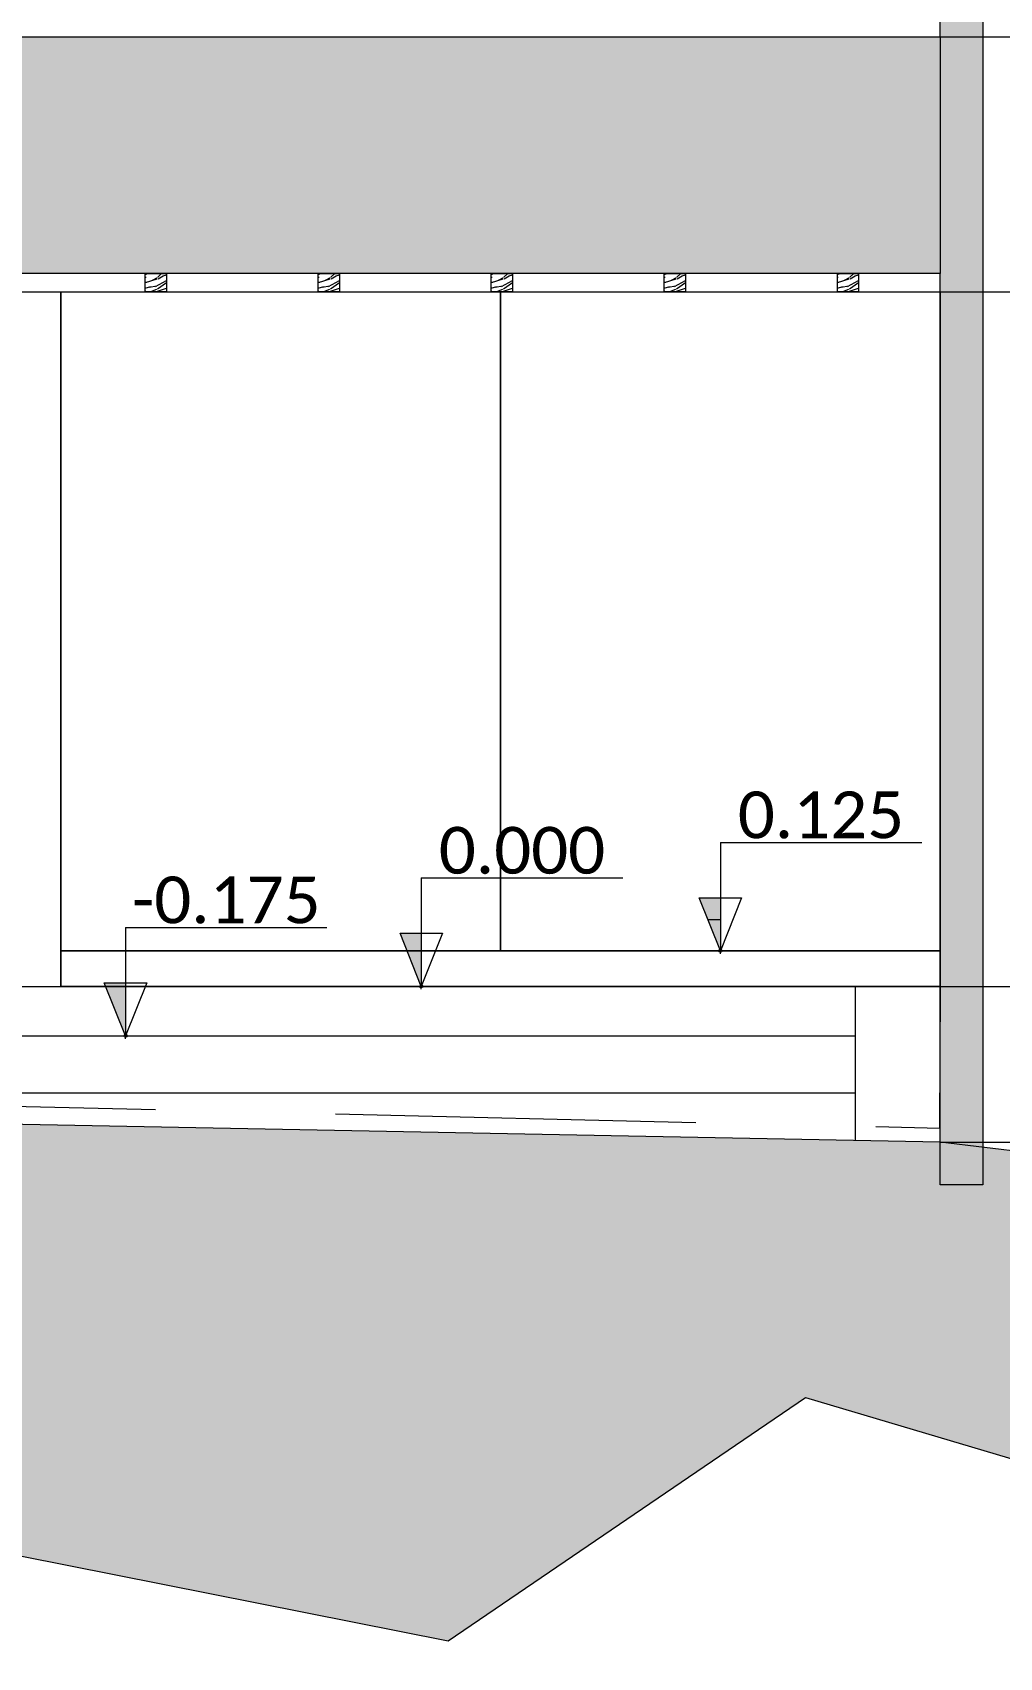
# Model space of a CAD drawing. Header units: metres. Extents: x -197 to 1099, y -24 to 14.
# Drawn here: x 751.15 to 754.56, y -2.37 to 3.37 of the extents above; entities that cross this region are included whole.
import ezdxf
from ezdxf.enums import TextEntityAlignment as Align

# ---------------------------------------------------------------- set-up
doc = ezdxf.new("R2010")
doc.units = ezdxf.units.M
doc.header["$LTSCALE"] = 0.001
doc.header["$PDMODE"] = 34
doc.header["$PDSIZE"] = 0.01
doc.linetypes.add('HIDDENX2', pattern=[19.05, 12.7, -6.35])
doc.layers.get('0').update_dxf_attribs({"lineweight": 13, "true_color": 0x000000})
for name, color, linetype, lineweight, true_color in [('Jach-Anotaciones-CalidaddeLínea  0.13', 7, 'Continuous', 13, 0x000000), ('Jach-Anotaciones-CalidaddeLínea 0.18', 7, 'Continuous', 18, 0x000000), ('Jach-Anotaciones-Hatch-Lum100%', 7, 'Continuous', 13, 0x000000), ('Jach-Anotaciones-Hatch-Lum50%', 9, 'Continuous', 13, 0x808080), ('Jach-Anotaciones-Hatch-Lum80%', 250, 'Continuous', 13, 0x333333), ('JACH-Anotaciones-Textos-Lum75% @ 0.075', 7, 'Continuous', 13, 0x404040), ('JACH-Arq-Lineas-Proyeccion', 250, 'HIDDENX2', 13, 0x333333), ('JACH-Arq-Lineas-Proyeccion Niveles cortes', 9, 'HIDDENX2', 13, 0x808080)]:
    doc.layers.add(name, color=color, linetype=linetype, lineweight=lineweight, true_color=true_color)
doc.styles.add('02a-Calibri-JACH(1.8mm)', font='calibri.ttf', dxfattribs={"height": 2.2})
pattern_1 = [(0, (169.421, 45.032), (0, 6.985), [5.08, -1.905]), (90, (169.421, 45.032), (-6.985, 4e-16), [5.08, -1.905])]

# ---------------------------------------------------------------- blocks, each defined once
blk = doc.blocks.new('*U487')
at = {"lineweight": 0, "ltscale": 100}
h = blk.add_hatch(dxfattribs=at)
h.set_pattern_fill('ANGLE', color=256)
h.set_pattern_definition(pattern_1)
h.paths.add_polyline_path([(0, 2.5), (0, 0), (1, 2.5)])
h = blk.add_hatch(color=256, dxfattribs=at)
h.dxf.hatch_style = 1
h.paths.add_polyline_path([(0, 2.5), (0, 0), (1, 2.5)])
for points in [[(0, 5.099), (-9.466, 5.099)], [(0, 5.099), (0, 1.25)]]:
    blk.add_lwpolyline(points, dxfattribs=at)
for points in [[(0, 0), (1, 2.5), (-1, 2.5)], [(0, 2.5), (0, 0), (1, 2.5)]]:
    blk.add_lwpolyline(points, close=True, dxfattribs=at)
blk.add_point((0, 0), dxfattribs=at)
at = {"lineweight": 0, "ltscale": 100, "style": '02a-Calibri-JACH(1.8mm)'}
blk.add_attdef('ALT', text='', height=2.2, dxfattribs=at).set_placement((-4.733, 6.401), align=Align.MIDDLE_CENTER)
blk = doc.blocks.new('*U488')
at = {"lineweight": 0, "ltscale": 100}
h = blk.add_hatch(dxfattribs=at)
h.set_pattern_fill('ANGLE', color=256)
h.set_pattern_definition(pattern_1)
h.paths.add_polyline_path([(0, 2.5), (0, 0), (1, 2.5)])
h = blk.add_hatch(color=256, dxfattribs=at)
h.dxf.hatch_style = 1
h.paths.add_polyline_path([(0, 2.5), (0, 0), (1, 2.5)])
for points in [[(0, 5.099), (-9.466, 5.099)], [(0, 5.099), (0, 1.25)]]:
    blk.add_lwpolyline(points, dxfattribs=at)
for points in [[(0, 0), (1, 2.5), (-1, 2.5)], [(0, 2.5), (0, 0), (1, 2.5)]]:
    blk.add_lwpolyline(points, close=True, dxfattribs=at)
blk.add_point((0, 0), dxfattribs=at)
at = {"lineweight": 0, "ltscale": 100, "style": '02a-Calibri-JACH(1.8mm)'}
blk.add_attdef('ALT', text='', height=2.2, dxfattribs=at).set_placement((-4.733, 6.401), align=Align.MIDDLE_CENTER)
blk = doc.blocks.new('*U489')
at = {"lineweight": 0, "ltscale": 100}
h = blk.add_hatch(dxfattribs=at)
h.set_pattern_fill('ANGLE', color=256)
h.set_pattern_definition(pattern_1)
h.paths.add_polyline_path([(0, 2.5), (0, 0), (1, 2.5)])
h = blk.add_hatch(color=256, dxfattribs=at)
h.dxf.hatch_style = 1
h.paths.add_polyline_path([(0, 2.5), (0, 0), (1, 2.5)])
for points in [[(0, 5.099), (-9.466, 5.099)], [(0, 5.099), (0, 1.25)]]:
    blk.add_lwpolyline(points, dxfattribs=at)
for points in [[(0, 0), (1, 2.5), (-1, 2.5)], [(0, 2.5), (0, 0), (1, 2.5)]]:
    blk.add_lwpolyline(points, close=True, dxfattribs=at)
blk.add_point((0, 0), dxfattribs=at)
at = {"lineweight": 0, "ltscale": 100, "style": '02a-Calibri-JACH(1.8mm)'}
blk.add_attdef('ALT', text='', height=2.2, dxfattribs=at).set_placement((-4.733, 6.401), align=Align.MIDDLE_CENTER)

msp = doc.modelspace()

# ---------------------------------------------------------------- hatches: boundary and pattern name
at = {"layer": 'Jach-Anotaciones-Hatch-Lum100%', "ltscale": 100}
h = msp.add_hatch(color=256, dxfattribs=at)
h.dxf.hatch_style = 1
h.paths.add_polyline_path([(754.34687, 3.5), (754.49687, 3.5), (754.49687, -0.7), (754.34687, -0.7)])
at = {"layer": 'Jach-Anotaciones-Hatch-Lum80%', "ltscale": 100}
h = msp.add_hatch(dxfattribs=at)
h.set_pattern_fill('EARTH', color=256, scale=0.03, angle=45, double=1)
h.set_pattern_definition([(45, (622.2185, 0), (0, 0.26940768), [0.1905, -0.1905]), (45, (622.16798, 0.05051), (0, 0.26940768), [0.1905, -0.1905]), (45, (622.11747, 0.10103), (0, 0.26940768), [0.1905, -0.1905]), (135, (622.11747, 0.1347), (-0.26940768, 0), [0.1905, -0.1905]), (135, (622.16798, 0.18522), (-0.26940768, 0), [0.1905, -0.1905]), (135, (622.2185, 0.23573), (-0.26940768, 0), [0.1905, -0.1905])])
h.paths.add_polyline_path([(756.22303, -0.77512), (754.34687, -0.55), (736.40687, -0.20348), (736.40687, -0.025), (733.17077, -0.025), (733.17077, -0.3), (733.02077, -0.3), (732.77697, -0.25507), (732.76613, -0.47192), (732.93248, -0.72492), (733.30497, -0.96346), (733.55812, -1.14778), (733.82574, -1.19116), (733.96317, -1.10441), (734.53095, -0.89479), (734.93237, -1.06827), (735.42782, -1.29235), (736.02681, -1.41897), (736.33874, -1.23887), (736.54757, -1.00694), (737.10089, -1.1732), (737.63612, -1.4009), (738.1822, -1.40812), (738.71382, -1.06116), (739.2165, -1.01417), (739.38286, -1.42981), (740.36185, -1.42984), (741.07067, -1.17684), (741.96451, -1.6929), (742.76678, -1.64308), (743.20075, -1.24912), (744.85253, -1.47951), (746.43715, -2.36754), (748.24392, -1.90873), (749.81373, -1.68672), (750.59864, -1.90873), (752.61273, -2.30834), (753.87154, -1.44991), (754.96745, -1.77552)])

# ---------------------------------------------------------------- linework, layer by layer
at = {"layer": 'Jach-Anotaciones-CalidaddeLínea  0.13', "ltscale": 100}
for points in [[(754.34687, 3.35), (754.34687, 3.5), (754.49687, 3.5), (754.49687, 6.15), (738.84687, 6.15), (738.84687, 7.55), (733.02077, 7.55), (733.02077, 3.5), (733.17077, 3.5), (733.17077, 3.35)], [(754.34687, 3.5), (754.49687, 3.5), (754.49687, -0.7), (754.34687, -0.7)], [(751.24687, 2.45), (752.79687, 2.45), (752.79687, 0.125), (751.24687, 0.125)], [(752.79687, 2.45), (754.34687, 2.45), (754.34687, 0.125), (752.79687, 0.125)], [(751.24687, 0.125), (754.34687, 0.125), (754.34687, 0), (751.24687, 0)]]:
    msp.add_lwpolyline(points, close=True, dxfattribs=at)
for points in [[(751.24687, 2.45), (751.24687, 0)], [(733.02077, -0.025), (736.40687, -0.025), (736.40687, 0.175), (738.69687, 0.175), (739.49687, 0.175), (739.49687, 0), (754.34687, 0), (754.34451, -0.49994)], [(754.04687, 0), (754.04687, -0.54366)], [(747.77187, -0.175), (754.04687, -0.175)], [(747.77187, -0.375), (754.04687, -0.375)]]:
    msp.add_lwpolyline(points, dxfattribs=at)
at = {"layer": 'Jach-Anotaciones-CalidaddeLínea  0.13'}
msp.add_lwpolyline([(741.96451, -1.6929), (742.76678, -1.64308), (743.20075, -1.24912), (744.85253, -1.47951), (746.43715, -2.36754), (748.24392, -1.90873), (749.81373, -1.68672), (750.59864, -1.90873), (752.61273, -2.30834), (753.87154, -1.44991), (754.96745, -1.77552), (756.22303, -0.77512), (756.22303, -0.77512), (754.34687, -0.55), (736.40687, -0.20348)], dxfattribs=at)
at = {"layer": 'JACH-Arq-Lineas-Proyeccion', "ltscale": 100}
msp.add_lwpolyline([(733.17077, 0), (754.34687, -0.5)], dxfattribs=at)
at = {"layer": 'JACH-Arq-Lineas-Proyeccion Niveles cortes', "ltscale": 100}
for points in [[(754.34687, 0), (756.34687, 0)], [(754.34687, -0.55), (756.34687, -0.55)]]:
    msp.add_lwpolyline(points, dxfattribs=at)

# ---------------------------------------------------------------- block references
at = {"layer": 'JACH-Anotaciones-Textos-Lum75% @ 0.075', "ltscale": 100}
ref = msp.add_blockref('*U489', (753.57187, 0.125), dxfattribs=dict(at, xscale=-0.075, yscale=0.075, zscale=0.075))
ref.add_attrib('ALT', '0.125', dxfattribs={"layer": '0', "lineweight": 0, "ltscale": 100, "height": 0.165, "style": '02a-Calibri-JACH(1.8mm)'}).set_placement((753.92683, 0.60506), align=Align.MIDDLE_CENTER)
ref = msp.add_blockref('*U488', (752.51766, 0), dxfattribs=dict(at, xscale=-0.075, yscale=0.075, zscale=0.075))
ref.add_attrib('ALT', '0.000', dxfattribs={"layer": '0', "lineweight": 0, "ltscale": 100, "height": 0.165, "style": '02a-Calibri-JACH(1.8mm)'}).set_placement((752.87262, 0.48006), align=Align.MIDDLE_CENTER)
ref = msp.add_blockref('*U487', (751.47502, -0.175), dxfattribs=dict(at, xscale=-0.075, yscale=0.075, zscale=0.075))
ref.add_attrib('ALT', '-0.175', dxfattribs={"layer": '0', "lineweight": 0, "ltscale": 100, "height": 0.165, "style": '02a-Calibri-JACH(1.8mm)'}).set_placement((751.82998, 0.30506), align=Align.MIDDLE_CENTER)

# ---------------------------------------------------------------- next in the draw order: wipeouts: each hides what was drawn before it
at = {"ltscale": 100}
msp.add_wipeout([(733.17077, 3.35), (754.34687, 3.35), (754.34687, 2.51458), (733.17077, 2.51458)], dxfattribs=at).dxf.layer = 'Jach-Anotaciones-CalidaddeLínea 0.18'

# ---------------------------------------------------------------- next in the draw order: hatches: boundary and pattern name
at = {"layer": 'Jach-Anotaciones-Hatch-Lum50%', "ltscale": 100}
h = msp.add_hatch(dxfattribs=at)
h.set_pattern_fill('218', color=256, scale=0.13, pattern_type=2)
h.set_pattern_definition([(0, (540.66904, 0.04875), (0.26, 0.13), [0.0325, -0.2275]), (0, (540.66904, 0.065), (0.26, 0.13), [0.0325, -0.0975]), (0, (540.79904, 0.08125), (0.26, 0.13), [0.0325, -0.2275]), (0, (540.60404, 0), (0.26, 0.13), [0.01625, -0.13, 0.01625, -0.0975]), (45, (540.62029, 0.0325), (0, 0.13), [0.02298097, -0.34471456]), (45, (540.60404, 0.08125), (0, 0.13), [0.016419, -0.35127653]), (45, (540.60404, 0.0975), (0, 0.13), [0.019695, -0.34800053]), (135, (540.76654, 0.0975), (1e-17, 0.13), [0.019695, -0.34800053]), (135, (540.76654, 0.08125), (1e-17, 0.13), [0.016419, -0.35127653]), (135, (540.75029, 0.0325), (1e-17, 0.13), [0.02298097, -0.34471456]), (26.56505, (540.63654, 0.0325), (-7e-12, 0.13), [0.0363361, -0.25435273]), (26.56505, (540.63654, 0.04875), (-7e-12, 0.13), [0.0363361, -0.25435273]), (26.56505, (540.57154, 0.065), (-7e-12, 0.13), [0.0363361, -0.25435273]), (26.56505, (540.57154, 0.08125), (-7e-12, 0.13), [0.0363361, -0.25435273]), (63.43495, (540.604044, 0), (7e-12, 0.13), [0.0363361, -0.54504157]), (63.43495, (540.620294, 0), (7e-12, 0.13), [0.0363361, -0.54504157]), (116.56505, (540.750294, 0), (-7e-12, 0.13), [0.0363361, -0.54504157]), (116.56505, (540.766544, 0), (-7e-12, 0.13), [0.0363361, -0.54504157]), (153.43495, (540.73404, 0.0325), (7e-12, 0.13), [0.0363361, -0.25435273]), (153.43495, (540.73404, 0.04875), (7e-12, 0.13), [0.0363361, -0.25435273]), (153.43495, (540.79904, 0.065), (7e-12, 0.13), [0.0363361, -0.25435273]), (153.43495, (540.79904, 0.08125), (7e-12, 0.13), [0.0363361, -0.25435273]), (82.874984, (540.604044, 0), (6e-14, 0.13), [0.13101166, -1.96517535]), (97.125016, (540.766544, 0), (-6e-14, 0.13), [0.13101166, -1.96517535])])
h.paths.add_polyline_path([(733.17077, 3.35), (754.34687, 3.35), (754.34687, 2.51458), (733.17077, 2.51458)])

# ---------------------------------------------------------------- next in the draw order: linework, layer by layer
at = {"layer": 'Jach-Anotaciones-CalidaddeLínea  0.13', "ltscale": 100}
msp.add_lwpolyline([(733.17077, 3.35), (754.34687, 3.35), (754.34687, 2.51458), (733.17077, 2.51458)], close=True, dxfattribs=at)
at = {"layer": 'JACH-Arq-Lineas-Proyeccion Niveles cortes', "ltscale": 100}
msp.add_lwpolyline([(754.34687, 3.35), (756.34687, 3.35)], dxfattribs=at)

# ---------------------------------------------------------------- next in the draw order: wipeouts: each hides what was drawn before it
at = {"ltscale": 100}
msp.add_wipeout([(754.34687, 2.51458), (736.40687, 2.51458), (736.40687, 2.45), (754.34687, 2.45)], dxfattribs=at).dxf.layer = 'Jach-Anotaciones-CalidaddeLínea 0.18'

# ---------------------------------------------------------------- next in the draw order: hatches: boundary and pattern name
at = {"layer": 'Jach-Anotaciones-Hatch-Lum50%', "ltscale": 100}
h = msp.add_hatch(dxfattribs=at)
h.set_pattern_fill('WOOD_01', color=256, scale=0.2, angle=30, pattern_type=2)
h.set_pattern_definition([(30, (323.94012, 0.2061), (-0.1, 0.17320508), [0.04, -0.16]), (38.9726, (323.995848, 0.113569), (0.93923072707, 0.77320467243), [0.0384708, -3.8086058]), (35.7105, (323.988116, 0.122962), (1.4588472062, 1.0732025879), [0.0401996, -1.9697752]), (14.5779, (323.958116, 0.174923), (2.20525453897, 0.58038690266), [0.0601664, -5.9564754]), (23.6599, (323.92858, 0.23408), (0.1732049312, 0.1000003855), [0.0362216, -1.7748552]), (15.0686, (323.990776, 0.138354), (0.7928201585, 0.22679520083), [0.0310484, -3.0737864]), (18.6901, (323.872155, 0.203813), (0.1732050942, 0.1000000934), [0.0815844, -0.9382194]), (35.7105, (324.004848, 0.09798), (1.4588472062, 1.0732025879), [0.0200998, -1.989875]), (30, (323.96112, 0.16973), (-0.1, 0.17320508), [0.02, -0.18]), (30, (323.91448, 0.17051), (-0.1, 0.17320508), [0.06, -0.14]), (41.3099, (323.934116, 0.216492), (0.59282054, 0.573204614), [0.020396, -0.9994078]), (32.7263, (323.953796, 0.142406), (3.36410206446, 2.1732044205), [0.0420476, -4.1627116]), (22.4054, (323.965456, 0.14221), (1.4856399898, 0.6267959991), [0.0302654, -2.9962834]), (30, (323.9948, 0.0714), (-0.1, 0.17320508), [0.04, -0.16]), (28.8309, (323.982475, 0.052732), (0.173205035693, 0.10000015135), [0.0980204, -9.70402]), (30, (323.90748, 0.18264), (-0.1, 0.17320508), [0.02, -0.18]), (30, (323.9168, 0.2065), (-0.1, 0.17320508), [0.02, -0.18]), (30, (323.82985, 0.17708), (-0.1, 0.17320508), [0.03, -0.17]), (20.5377, (323.87162, 0.21274), (0.1732050554, 0.1000000749), [0.0608276, -1.1557248]), (30, (323.8162, 0.18074), (-0.1, 0.17320508), [0.04, -0.16]), (30, (323.88714, 0.01386), (-0.1, 0.17320508), [0.022, -0.178]), (30, (323.97048, 0.07352), (-0.1, 0.17320508), [0.02, -0.18]), (30, (323.87914, 0.02771), (-0.1, 0.17320508), [0.042, -0.158]), (35.4403, (323.961475, 0.089105), (1.63205127745, 1.17320414736), [0.04219, -4.1768144]), (30, (323.9552, 0.10396), (-0.1, 0.17320508), [0.038, -0.162]), (30, (323.86314, 0.05543), (-0.1, 0.17320508), [0.022, -0.178]), (28.8309, (323.867925, 0.0951384), (0.173205035693, 0.10000015135), [0.0980204, -9.70402]), (30, (323.87451, 0.11973), (-0.1, 0.17320508), [0.02, -0.18]), (30, (323.8542, 0.11492), (-0.1, 0.17320508), [0.02, -0.18]), (30, (323.92348, 0.15492), (-0.1, 0.17320508), [0.04, -0.16]), (30, (323.88683, 0.13839), (-0.1, 0.17320508), [0.02, -0.18]), (30, (323.8402, 0.13917), (-0.1, 0.17320508), [0.04, -0.16]), (49.6538, (323.928958, 0.093426), (1.50525647452, 1.79281940855), [0.0297322, -2.9434812]), (41.3099, (323.871514, 0.124923), (0.59282054, 0.573204614), [0.020396, -0.9994078]), (41.3099, (323.945796, 0.156263), (0.59282054, 0.573204614), [0.020396, -0.9994078]), (35.7105, (323.855834, 0.19208), (1.4588472062, 1.0732025879), [0.0200998, -1.989875]), (19.6952, (323.79514, 0.173205), (1.1392299502, 0.4267958355), [0.0223606, -2.213707]), (18.6901, (323.906193, 0.024856), (0.1732050942, 0.1000000934), [0.020396, -0.9994078]), (120, (323.92551, 0.0314), (-0.17320508, -0.1), [0, -0.2]), (16.6076, (323.83314, 0.107387), (3.34448336513, 1.00718497651), [0.043174, -4.2742308]), (41.3099, (323.924796, 0.192636), (0.59282054, 0.573204614), [0.020396, -0.9994078]), (40.3048, (323.987796, 0.083517), (0.7660257626, 0.6732043744), [0.0223606, -2.213707]), (18.6901, (323.891834, 0.129727), (0.1732050942, 0.1000000934), [0.020396, -0.9994078]), (18.6901, (323.904155, 0.148387), (0.1732050942, 0.1000000934), [0.020396, -0.9994078]), (11.5651, (323.84314, 0.090067), (0.173204928, 0.1000001815), [0.0252982, -0.6071572]), (15.9638, (323.828193, 0.159956), (0.173204888, 0.100000176), [0.0824622, -0.7421588]), (13.3008, (323.855834, 0.19208), (1.4124349312, 0.3535909199), [0.0626418, -2.025419]), (30, (323.85083, 0.20074), (-0.1, 0.17320508), [0.024, -0.176]), (15.9638, (323.915514, 0.048713), (0.173204888, 0.100000176), [0.0824622, -0.7421588]), (15.9638, (323.891193, 0.050837), (0.173204888, 0.100000176), [0.0824622, -0.7421588]), (15.9638, (323.882193, 0.066426), (0.173204888, 0.100000176), [0.0824622, -0.7421588]), (19.6952, (323.81914, 0.131636), (1.1392299502, 0.4267958355), [0.0223606, -2.213707]), (15.9638, (323.874834, 0.15917), (0.173204888, 0.100000176), [0.041231, -0.78339]), (19.6952, (323.85114, 0.07621), (1.1392299502, 0.4267958355), [0.0223606, -2.213707]), (27.6141, (323.948207, 0.116086), (0.17320494875, 0.10000020701), [0.0480416, -4.756123]), (19.6952, (323.911155, 0.136263), (1.1392299502, 0.4267958355), [0.0223606, -2.213707]), (42.5288, (323.932207, 0.143799), (0.5928204755, 0.573205008), [0.018439, -1.8254698]), (19.5626, (323.8561404, 0.06755), (2.10525436768, 0.75359234531), [0.0772788, -7.650591]), (21.8699, (323.928958, 0.093426), (0.1732050116, 0.0999999042), [0.0282842, -1.3859292]), (34.7636, (323.872193, 0.083746), (1.80525673466, 1.27320359476), [0.0481664, -2.3601524]), (30, (323.91176, 0.11121), (-0.1, 0.17320508), [0.062, -0.138]), (14.7449, (323.80614, 0.154153), (0.7928201053, 0.2267951812), [0.0228036, -2.2575472]), (20.5377, (323.925514, 0.031392), (0.1732050554, 0.1000000749), [0.0608276, -1.1557248]), (10.0169, (323.86814, 0.046765), (0.619615154, 0.1267950243), [0.0234094, -2.3175304]), (30, (323.94944, 0.22996), (-0.1, 0.17320508), [0.01, -0.19]), (30, (323.99344, 0.15375), (-0.1, 0.17320508), [0.02, -0.18]), (41.3099, (324.029437, 0.091392), (0.59282054, 0.573204614), [0.020396, -0.9994078]), (30, (324.02117, 0.10971), (-0.1, 0.17320508), [0.036, -0.164]), (13.3008, (323.966437, 0.200512), (1.4124349312, 0.3535909199), [0.0208806, -2.0671802]), (18.0207, (323.9891686, 0.1651384), (3.69100623785, 1.20698950949), [0.0368014, -6.7101288]), (120, (324.02944, 0.0914), (-0.17320508, -0.1), [0, -0.2]), (30, (324.04476, 0.10486), (-0.1, 0.17320508), [0.018, -0.182]), (30, (324.02576, 0.13777), (-0.1, 0.17320508), [0.018, -0.182]), (30, (324.02076, 0.14643), (-0.1, 0.17320508), [0.018, -0.182]), (6.0376, (323.986757, 0.205315), (1.5124342352, 0.1803870725), [0.0196978, -1.9500724]), (18.5163, (323.974757, 0.2261), (0.966040948051, 0.32676798933), [0.0183676, -13.043105]), (11.5651, (324.01076, 0.163746), (0.173204928, 0.1000001815), [0.0189736, -0.6134816]), (17.4712, (323.961757, 0.248617), (0.9660254196, 0.32679502), [0.018439, -1.8254698])])
h.paths.add_polyline_path([(751.54437, 2.51458), (751.61937, 2.51458), (751.61937, 2.45), (751.54437, 2.45)])
h = msp.add_hatch(dxfattribs=at)
h.set_pattern_fill('WOOD_01', color=256, scale=0.2, angle=30, pattern_type=2)
h.set_pattern_definition([(30, (324.55012, 0.2061), (-0.1, 0.17320508), [0.04, -0.16]), (38.9726, (324.605848, 0.113569), (0.93923072707, 0.77320467243), [0.0384708, -3.8086058]), (35.7105, (324.598116, 0.122962), (1.4588472062, 1.0732025879), [0.0401996, -1.9697752]), (14.5779, (324.568116, 0.174923), (2.20525453897, 0.58038690266), [0.0601664, -5.9564754]), (23.6599, (324.53858, 0.23408), (0.1732049312, 0.1000003855), [0.0362216, -1.7748552]), (15.0686, (324.600776, 0.138354), (0.7928201585, 0.22679520083), [0.0310484, -3.0737864]), (18.6901, (324.482155, 0.203813), (0.1732050942, 0.1000000934), [0.0815844, -0.9382194]), (35.7105, (324.614848, 0.09798), (1.4588472062, 1.0732025879), [0.0200998, -1.989875]), (30, (324.57112, 0.16973), (-0.1, 0.17320508), [0.02, -0.18]), (30, (324.52448, 0.17051), (-0.1, 0.17320508), [0.06, -0.14]), (41.3099, (324.544116, 0.216492), (0.59282054, 0.573204614), [0.020396, -0.9994078]), (32.7263, (324.563796, 0.142406), (3.36410206446, 2.1732044205), [0.0420476, -4.1627116]), (22.4054, (324.575456, 0.14221), (1.4856399898, 0.6267959991), [0.0302654, -2.9962834]), (30, (324.6048, 0.0714), (-0.1, 0.17320508), [0.04, -0.16]), (28.8309, (324.592475, 0.052732), (0.173205035693, 0.10000015135), [0.0980204, -9.70402]), (30, (324.51748, 0.18264), (-0.1, 0.17320508), [0.02, -0.18]), (30, (324.5268, 0.2065), (-0.1, 0.17320508), [0.02, -0.18]), (30, (324.43985, 0.17708), (-0.1, 0.17320508), [0.03, -0.17]), (20.5377, (324.48162, 0.21274), (0.1732050554, 0.1000000749), [0.0608276, -1.1557248]), (30, (324.4262, 0.18074), (-0.1, 0.17320508), [0.04, -0.16]), (30, (324.49714, 0.01386), (-0.1, 0.17320508), [0.022, -0.178]), (30, (324.58048, 0.07352), (-0.1, 0.17320508), [0.02, -0.18]), (30, (324.48914, 0.02771), (-0.1, 0.17320508), [0.042, -0.158]), (35.4403, (324.571475, 0.089105), (1.63205127745, 1.17320414736), [0.04219, -4.1768144]), (30, (324.5652, 0.10396), (-0.1, 0.17320508), [0.038, -0.162]), (30, (324.47314, 0.05543), (-0.1, 0.17320508), [0.022, -0.178]), (28.8309, (324.477925, 0.0951384), (0.173205035693, 0.10000015135), [0.0980204, -9.70402]), (30, (324.48451, 0.11973), (-0.1, 0.17320508), [0.02, -0.18]), (30, (324.4642, 0.11492), (-0.1, 0.17320508), [0.02, -0.18]), (30, (324.53348, 0.15492), (-0.1, 0.17320508), [0.04, -0.16]), (30, (324.49683, 0.13839), (-0.1, 0.17320508), [0.02, -0.18]), (30, (324.4502, 0.13917), (-0.1, 0.17320508), [0.04, -0.16]), (49.6538, (324.538958, 0.093426), (1.50525647452, 1.79281940855), [0.0297322, -2.9434812]), (41.3099, (324.481514, 0.124923), (0.59282054, 0.573204614), [0.020396, -0.9994078]), (41.3099, (324.555796, 0.156263), (0.59282054, 0.573204614), [0.020396, -0.9994078]), (35.7105, (324.465834, 0.19208), (1.4588472062, 1.0732025879), [0.0200998, -1.989875]), (19.6952, (324.40514, 0.173205), (1.1392299502, 0.4267958355), [0.0223606, -2.213707]), (18.6901, (324.516193, 0.024856), (0.1732050942, 0.1000000934), [0.020396, -0.9994078]), (120, (324.53551, 0.0314), (-0.17320508, -0.1), [0, -0.2]), (16.6076, (324.44314, 0.107387), (3.34448336513, 1.00718497651), [0.043174, -4.2742308]), (41.3099, (324.534796, 0.192636), (0.59282054, 0.573204614), [0.020396, -0.9994078]), (40.3048, (324.597796, 0.083517), (0.7660257626, 0.6732043744), [0.0223606, -2.213707]), (18.6901, (324.501834, 0.129727), (0.1732050942, 0.1000000934), [0.020396, -0.9994078]), (18.6901, (324.514155, 0.148387), (0.1732050942, 0.1000000934), [0.020396, -0.9994078]), (11.5651, (324.45314, 0.090067), (0.173204928, 0.1000001815), [0.0252982, -0.6071572]), (15.9638, (324.438193, 0.159956), (0.173204888, 0.100000176), [0.0824622, -0.7421588]), (13.3008, (324.465834, 0.19208), (1.4124349312, 0.3535909199), [0.0626418, -2.025419]), (30, (324.46083, 0.20074), (-0.1, 0.17320508), [0.024, -0.176]), (15.9638, (324.525514, 0.048713), (0.173204888, 0.100000176), [0.0824622, -0.7421588]), (15.9638, (324.501193, 0.050837), (0.173204888, 0.100000176), [0.0824622, -0.7421588]), (15.9638, (324.492193, 0.066426), (0.173204888, 0.100000176), [0.0824622, -0.7421588]), (19.6952, (324.42914, 0.131636), (1.1392299502, 0.4267958355), [0.0223606, -2.213707]), (15.9638, (324.484834, 0.15917), (0.173204888, 0.100000176), [0.041231, -0.78339]), (19.6952, (324.46114, 0.07621), (1.1392299502, 0.4267958355), [0.0223606, -2.213707]), (27.6141, (324.558207, 0.116086), (0.17320494875, 0.10000020701), [0.0480416, -4.756123]), (19.6952, (324.521155, 0.136263), (1.1392299502, 0.4267958355), [0.0223606, -2.213707]), (42.5288, (324.542207, 0.143799), (0.5928204755, 0.573205008), [0.018439, -1.8254698]), (19.5626, (324.4661404, 0.06755), (2.10525436768, 0.75359234531), [0.0772788, -7.650591]), (21.8699, (324.538958, 0.093426), (0.1732050116, 0.0999999042), [0.0282842, -1.3859292]), (34.7636, (324.482193, 0.083746), (1.80525673466, 1.27320359476), [0.0481664, -2.3601524]), (30, (324.52176, 0.11121), (-0.1, 0.17320508), [0.062, -0.138]), (14.7449, (324.41614, 0.154153), (0.7928201053, 0.2267951812), [0.0228036, -2.2575472]), (20.5377, (324.535514, 0.031392), (0.1732050554, 0.1000000749), [0.0608276, -1.1557248]), (10.0169, (324.47814, 0.046765), (0.619615154, 0.1267950243), [0.0234094, -2.3175304]), (30, (324.55944, 0.22996), (-0.1, 0.17320508), [0.01, -0.19]), (30, (324.60344, 0.15375), (-0.1, 0.17320508), [0.02, -0.18]), (41.3099, (324.639437, 0.091392), (0.59282054, 0.573204614), [0.020396, -0.9994078]), (30, (324.63117, 0.10971), (-0.1, 0.17320508), [0.036, -0.164]), (13.3008, (324.576437, 0.200512), (1.4124349312, 0.3535909199), [0.0208806, -2.0671802]), (18.0207, (324.5991686, 0.1651384), (3.69100623785, 1.20698950949), [0.0368014, -6.7101288]), (120, (324.63944, 0.0914), (-0.17320508, -0.1), [0, -0.2]), (30, (324.65476, 0.10486), (-0.1, 0.17320508), [0.018, -0.182]), (30, (324.63576, 0.13777), (-0.1, 0.17320508), [0.018, -0.182]), (30, (324.63076, 0.14643), (-0.1, 0.17320508), [0.018, -0.182]), (6.0376, (324.596757, 0.205315), (1.5124342352, 0.1803870725), [0.0196978, -1.9500724]), (18.5163, (324.584757, 0.2261), (0.966040948051, 0.32676798933), [0.0183676, -13.043105]), (11.5651, (324.62076, 0.163746), (0.173204928, 0.1000001815), [0.0189736, -0.6134816]), (17.4712, (324.571757, 0.248617), (0.9660254196, 0.32679502), [0.018439, -1.8254698])])
h.paths.add_polyline_path([(752.15437, 2.51458), (752.22937, 2.51458), (752.22937, 2.45), (752.15437, 2.45)])
h = msp.add_hatch(dxfattribs=at)
h.set_pattern_fill('WOOD_01', color=256, scale=0.2, angle=30, pattern_type=2)
h.set_pattern_definition([(30, (325.16012, 0.2061), (-0.1, 0.17320508), [0.04, -0.16]), (38.9726, (325.215848, 0.113569), (0.93923072707, 0.77320467243), [0.0384708, -3.8086058]), (35.7105, (325.208116, 0.122962), (1.4588472062, 1.0732025879), [0.0401996, -1.9697752]), (14.5779, (325.178116, 0.174923), (2.20525453897, 0.58038690266), [0.0601664, -5.9564754]), (23.6599, (325.14858, 0.23408), (0.1732049312, 0.1000003855), [0.0362216, -1.7748552]), (15.0686, (325.210776, 0.138354), (0.7928201585, 0.22679520083), [0.0310484, -3.0737864]), (18.6901, (325.092155, 0.203813), (0.1732050942, 0.1000000934), [0.0815844, -0.9382194]), (35.7105, (325.224848, 0.09798), (1.4588472062, 1.0732025879), [0.0200998, -1.989875]), (30, (325.18112, 0.16973), (-0.1, 0.17320508), [0.02, -0.18]), (30, (325.13448, 0.17051), (-0.1, 0.17320508), [0.06, -0.14]), (41.3099, (325.154116, 0.216492), (0.59282054, 0.573204614), [0.020396, -0.9994078]), (32.7263, (325.173796, 0.142406), (3.36410206446, 2.1732044205), [0.0420476, -4.1627116]), (22.4054, (325.185456, 0.14221), (1.4856399898, 0.6267959991), [0.0302654, -2.9962834]), (30, (325.2148, 0.0714), (-0.1, 0.17320508), [0.04, -0.16]), (28.8309, (325.202475, 0.052732), (0.173205035693, 0.10000015135), [0.0980204, -9.70402]), (30, (325.12748, 0.18264), (-0.1, 0.17320508), [0.02, -0.18]), (30, (325.1368, 0.2065), (-0.1, 0.17320508), [0.02, -0.18]), (30, (325.04985, 0.17708), (-0.1, 0.17320508), [0.03, -0.17]), (20.5377, (325.09162, 0.21274), (0.1732050554, 0.1000000749), [0.0608276, -1.1557248]), (30, (325.0362, 0.18074), (-0.1, 0.17320508), [0.04, -0.16]), (30, (325.10714, 0.01386), (-0.1, 0.17320508), [0.022, -0.178]), (30, (325.19048, 0.07352), (-0.1, 0.17320508), [0.02, -0.18]), (30, (325.09914, 0.02771), (-0.1, 0.17320508), [0.042, -0.158]), (35.4403, (325.181475, 0.089105), (1.63205127745, 1.17320414736), [0.04219, -4.1768144]), (30, (325.1752, 0.10396), (-0.1, 0.17320508), [0.038, -0.162]), (30, (325.08314, 0.05543), (-0.1, 0.17320508), [0.022, -0.178]), (28.8309, (325.087925, 0.0951384), (0.173205035693, 0.10000015135), [0.0980204, -9.70402]), (30, (325.09451, 0.11973), (-0.1, 0.17320508), [0.02, -0.18]), (30, (325.0742, 0.11492), (-0.1, 0.17320508), [0.02, -0.18]), (30, (325.14348, 0.15492), (-0.1, 0.17320508), [0.04, -0.16]), (30, (325.10683, 0.13839), (-0.1, 0.17320508), [0.02, -0.18]), (30, (325.0602, 0.13917), (-0.1, 0.17320508), [0.04, -0.16]), (49.6538, (325.148958, 0.093426), (1.50525647452, 1.79281940855), [0.0297322, -2.9434812]), (41.3099, (325.091514, 0.124923), (0.59282054, 0.573204614), [0.020396, -0.9994078]), (41.3099, (325.165796, 0.156263), (0.59282054, 0.573204614), [0.020396, -0.9994078]), (35.7105, (325.075834, 0.19208), (1.4588472062, 1.0732025879), [0.0200998, -1.989875]), (19.6952, (325.01514, 0.173205), (1.1392299502, 0.4267958355), [0.0223606, -2.213707]), (18.6901, (325.126193, 0.024856), (0.1732050942, 0.1000000934), [0.020396, -0.9994078]), (120, (325.14551, 0.0314), (-0.17320508, -0.1), [0, -0.2]), (16.6076, (325.05314, 0.107387), (3.34448336513, 1.00718497651), [0.043174, -4.2742308]), (41.3099, (325.144796, 0.192636), (0.59282054, 0.573204614), [0.020396, -0.9994078]), (40.3048, (325.207796, 0.083517), (0.7660257626, 0.6732043744), [0.0223606, -2.213707]), (18.6901, (325.111834, 0.129727), (0.1732050942, 0.1000000934), [0.020396, -0.9994078]), (18.6901, (325.124155, 0.148387), (0.1732050942, 0.1000000934), [0.020396, -0.9994078]), (11.5651, (325.06314, 0.090067), (0.173204928, 0.1000001815), [0.0252982, -0.6071572]), (15.9638, (325.048193, 0.159956), (0.173204888, 0.100000176), [0.0824622, -0.7421588]), (13.3008, (325.075834, 0.19208), (1.4124349312, 0.3535909199), [0.0626418, -2.025419]), (30, (325.07083, 0.20074), (-0.1, 0.17320508), [0.024, -0.176]), (15.9638, (325.135514, 0.048713), (0.173204888, 0.100000176), [0.0824622, -0.7421588]), (15.9638, (325.111193, 0.050837), (0.173204888, 0.100000176), [0.0824622, -0.7421588]), (15.9638, (325.102193, 0.066426), (0.173204888, 0.100000176), [0.0824622, -0.7421588]), (19.6952, (325.03914, 0.131636), (1.1392299502, 0.4267958355), [0.0223606, -2.213707]), (15.9638, (325.094834, 0.15917), (0.173204888, 0.100000176), [0.041231, -0.78339]), (19.6952, (325.07114, 0.07621), (1.1392299502, 0.4267958355), [0.0223606, -2.213707]), (27.6141, (325.168207, 0.116086), (0.17320494875, 0.10000020701), [0.0480416, -4.756123]), (19.6952, (325.131155, 0.136263), (1.1392299502, 0.4267958355), [0.0223606, -2.213707]), (42.5288, (325.152207, 0.143799), (0.5928204755, 0.573205008), [0.018439, -1.8254698]), (19.5626, (325.0761404, 0.06755), (2.10525436768, 0.75359234531), [0.0772788, -7.650591]), (21.8699, (325.148958, 0.093426), (0.1732050116, 0.0999999042), [0.0282842, -1.3859292]), (34.7636, (325.092193, 0.083746), (1.80525673466, 1.27320359476), [0.0481664, -2.3601524]), (30, (325.13176, 0.11121), (-0.1, 0.17320508), [0.062, -0.138]), (14.7449, (325.02614, 0.154153), (0.7928201053, 0.2267951812), [0.0228036, -2.2575472]), (20.5377, (325.145514, 0.031392), (0.1732050554, 0.1000000749), [0.0608276, -1.1557248]), (10.0169, (325.08814, 0.046765), (0.619615154, 0.1267950243), [0.0234094, -2.3175304]), (30, (325.16944, 0.22996), (-0.1, 0.17320508), [0.01, -0.19]), (30, (325.21344, 0.15375), (-0.1, 0.17320508), [0.02, -0.18]), (41.3099, (325.249437, 0.091392), (0.59282054, 0.573204614), [0.020396, -0.9994078]), (30, (325.24117, 0.10971), (-0.1, 0.17320508), [0.036, -0.164]), (13.3008, (325.186437, 0.200512), (1.4124349312, 0.3535909199), [0.0208806, -2.0671802]), (18.0207, (325.2091686, 0.1651384), (3.69100623785, 1.20698950949), [0.0368014, -6.7101288]), (120, (325.24944, 0.0914), (-0.17320508, -0.1), [0, -0.2]), (30, (325.26476, 0.10486), (-0.1, 0.17320508), [0.018, -0.182]), (30, (325.24576, 0.13777), (-0.1, 0.17320508), [0.018, -0.182]), (30, (325.24076, 0.14643), (-0.1, 0.17320508), [0.018, -0.182]), (6.0376, (325.206757, 0.205315), (1.5124342352, 0.1803870725), [0.0196978, -1.9500724]), (18.5163, (325.194757, 0.2261), (0.966040948051, 0.32676798933), [0.0183676, -13.043105]), (11.5651, (325.23076, 0.163746), (0.173204928, 0.1000001815), [0.0189736, -0.6134816]), (17.4712, (325.181757, 0.248617), (0.9660254196, 0.32679502), [0.018439, -1.8254698])])
h.paths.add_polyline_path([(752.76437, 2.51458), (752.83937, 2.51458), (752.83937, 2.45), (752.76437, 2.45)])
h = msp.add_hatch(dxfattribs=at)
h.set_pattern_fill('WOOD_01', color=256, scale=0.2, angle=30, pattern_type=2)
h.set_pattern_definition([(30, (325.77012, 0.2061), (-0.1, 0.17320508), [0.04, -0.16]), (38.9726, (325.825848, 0.113569), (0.93923072707, 0.77320467243), [0.0384708, -3.8086058]), (35.7105, (325.818116, 0.122962), (1.4588472062, 1.0732025879), [0.0401996, -1.9697752]), (14.5779, (325.788116, 0.174923), (2.20525453897, 0.58038690266), [0.0601664, -5.9564754]), (23.6599, (325.75858, 0.23408), (0.1732049312, 0.1000003855), [0.0362216, -1.7748552]), (15.0686, (325.820776, 0.138354), (0.7928201585, 0.22679520083), [0.0310484, -3.0737864]), (18.6901, (325.702155, 0.203813), (0.1732050942, 0.1000000934), [0.0815844, -0.9382194]), (35.7105, (325.834848, 0.09798), (1.4588472062, 1.0732025879), [0.0200998, -1.989875]), (30, (325.79112, 0.16973), (-0.1, 0.17320508), [0.02, -0.18]), (30, (325.74448, 0.17051), (-0.1, 0.17320508), [0.06, -0.14]), (41.3099, (325.764116, 0.216492), (0.59282054, 0.573204614), [0.020396, -0.9994078]), (32.7263, (325.783796, 0.142406), (3.36410206446, 2.1732044205), [0.0420476, -4.1627116]), (22.4054, (325.795456, 0.14221), (1.4856399898, 0.6267959991), [0.0302654, -2.9962834]), (30, (325.8248, 0.0714), (-0.1, 0.17320508), [0.04, -0.16]), (28.8309, (325.812475, 0.052732), (0.173205035693, 0.10000015135), [0.0980204, -9.70402]), (30, (325.73748, 0.18264), (-0.1, 0.17320508), [0.02, -0.18]), (30, (325.7468, 0.2065), (-0.1, 0.17320508), [0.02, -0.18]), (30, (325.65985, 0.17708), (-0.1, 0.17320508), [0.03, -0.17]), (20.5377, (325.70162, 0.21274), (0.1732050554, 0.1000000749), [0.0608276, -1.1557248]), (30, (325.6462, 0.18074), (-0.1, 0.17320508), [0.04, -0.16]), (30, (325.71714, 0.01386), (-0.1, 0.17320508), [0.022, -0.178]), (30, (325.80048, 0.07352), (-0.1, 0.17320508), [0.02, -0.18]), (30, (325.70914, 0.02771), (-0.1, 0.17320508), [0.042, -0.158]), (35.4403, (325.791475, 0.089105), (1.63205127745, 1.17320414736), [0.04219, -4.1768144]), (30, (325.7852, 0.10396), (-0.1, 0.17320508), [0.038, -0.162]), (30, (325.69314, 0.05543), (-0.1, 0.17320508), [0.022, -0.178]), (28.8309, (325.697925, 0.0951384), (0.173205035693, 0.10000015135), [0.0980204, -9.70402]), (30, (325.70451, 0.11973), (-0.1, 0.17320508), [0.02, -0.18]), (30, (325.6842, 0.11492), (-0.1, 0.17320508), [0.02, -0.18]), (30, (325.75348, 0.15492), (-0.1, 0.17320508), [0.04, -0.16]), (30, (325.71683, 0.13839), (-0.1, 0.17320508), [0.02, -0.18]), (30, (325.6702, 0.13917), (-0.1, 0.17320508), [0.04, -0.16]), (49.6538, (325.758958, 0.093426), (1.50525647452, 1.79281940855), [0.0297322, -2.9434812]), (41.3099, (325.701514, 0.124923), (0.59282054, 0.573204614), [0.020396, -0.9994078]), (41.3099, (325.775796, 0.156263), (0.59282054, 0.573204614), [0.020396, -0.9994078]), (35.7105, (325.685834, 0.19208), (1.4588472062, 1.0732025879), [0.0200998, -1.989875]), (19.6952, (325.62514, 0.173205), (1.1392299502, 0.4267958355), [0.0223606, -2.213707]), (18.6901, (325.736193, 0.024856), (0.1732050942, 0.1000000934), [0.020396, -0.9994078]), (120, (325.75551, 0.0314), (-0.17320508, -0.1), [0, -0.2]), (16.6076, (325.66314, 0.107387), (3.34448336513, 1.00718497651), [0.043174, -4.2742308]), (41.3099, (325.754796, 0.192636), (0.59282054, 0.573204614), [0.020396, -0.9994078]), (40.3048, (325.817796, 0.083517), (0.7660257626, 0.6732043744), [0.0223606, -2.213707]), (18.6901, (325.721834, 0.129727), (0.1732050942, 0.1000000934), [0.020396, -0.9994078]), (18.6901, (325.734155, 0.148387), (0.1732050942, 0.1000000934), [0.020396, -0.9994078]), (11.5651, (325.67314, 0.090067), (0.173204928, 0.1000001815), [0.0252982, -0.6071572]), (15.9638, (325.658193, 0.159956), (0.173204888, 0.100000176), [0.0824622, -0.7421588]), (13.3008, (325.685834, 0.19208), (1.4124349312, 0.3535909199), [0.0626418, -2.025419]), (30, (325.68083, 0.20074), (-0.1, 0.17320508), [0.024, -0.176]), (15.9638, (325.745514, 0.048713), (0.173204888, 0.100000176), [0.0824622, -0.7421588]), (15.9638, (325.721193, 0.050837), (0.173204888, 0.100000176), [0.0824622, -0.7421588]), (15.9638, (325.712193, 0.066426), (0.173204888, 0.100000176), [0.0824622, -0.7421588]), (19.6952, (325.64914, 0.131636), (1.1392299502, 0.4267958355), [0.0223606, -2.213707]), (15.9638, (325.704834, 0.15917), (0.173204888, 0.100000176), [0.041231, -0.78339]), (19.6952, (325.68114, 0.07621), (1.1392299502, 0.4267958355), [0.0223606, -2.213707]), (27.6141, (325.778207, 0.116086), (0.17320494875, 0.10000020701), [0.0480416, -4.756123]), (19.6952, (325.741155, 0.136263), (1.1392299502, 0.4267958355), [0.0223606, -2.213707]), (42.5288, (325.762207, 0.143799), (0.5928204755, 0.573205008), [0.018439, -1.8254698]), (19.5626, (325.6861404, 0.06755), (2.10525436768, 0.75359234531), [0.0772788, -7.650591]), (21.8699, (325.758958, 0.093426), (0.1732050116, 0.0999999042), [0.0282842, -1.3859292]), (34.7636, (325.702193, 0.083746), (1.80525673466, 1.27320359476), [0.0481664, -2.3601524]), (30, (325.74176, 0.11121), (-0.1, 0.17320508), [0.062, -0.138]), (14.7449, (325.63614, 0.154153), (0.7928201053, 0.2267951812), [0.0228036, -2.2575472]), (20.5377, (325.755514, 0.031392), (0.1732050554, 0.1000000749), [0.0608276, -1.1557248]), (10.0169, (325.69814, 0.046765), (0.619615154, 0.1267950243), [0.0234094, -2.3175304]), (30, (325.77944, 0.22996), (-0.1, 0.17320508), [0.01, -0.19]), (30, (325.82344, 0.15375), (-0.1, 0.17320508), [0.02, -0.18]), (41.3099, (325.859437, 0.091392), (0.59282054, 0.573204614), [0.020396, -0.9994078]), (30, (325.85117, 0.10971), (-0.1, 0.17320508), [0.036, -0.164]), (13.3008, (325.796437, 0.200512), (1.4124349312, 0.3535909199), [0.0208806, -2.0671802]), (18.0207, (325.8191686, 0.1651384), (3.69100623785, 1.20698950949), [0.0368014, -6.7101288]), (120, (325.85944, 0.0914), (-0.17320508, -0.1), [0, -0.2]), (30, (325.87476, 0.10486), (-0.1, 0.17320508), [0.018, -0.182]), (30, (325.85576, 0.13777), (-0.1, 0.17320508), [0.018, -0.182]), (30, (325.85076, 0.14643), (-0.1, 0.17320508), [0.018, -0.182]), (6.0376, (325.816757, 0.205315), (1.5124342352, 0.1803870725), [0.0196978, -1.9500724]), (18.5163, (325.804757, 0.2261), (0.966040948051, 0.32676798933), [0.0183676, -13.043105]), (11.5651, (325.84076, 0.163746), (0.173204928, 0.1000001815), [0.0189736, -0.6134816]), (17.4712, (325.791757, 0.248617), (0.9660254196, 0.32679502), [0.018439, -1.8254698])])
h.paths.add_polyline_path([(753.37437, 2.51458), (753.44937, 2.51458), (753.44937, 2.45), (753.37437, 2.45)])
h = msp.add_hatch(dxfattribs=at)
h.set_pattern_fill('WOOD_01', color=256, scale=0.2, angle=30, pattern_type=2)
h.set_pattern_definition([(30, (326.38012, 0.2061), (-0.1, 0.17320508), [0.04, -0.16]), (38.9726, (326.435848, 0.113569), (0.93923072707, 0.77320467243), [0.0384708, -3.8086058]), (35.7105, (326.428116, 0.122962), (1.4588472062, 1.0732025879), [0.0401996, -1.9697752]), (14.5779, (326.398116, 0.174923), (2.20525453897, 0.58038690266), [0.0601664, -5.9564754]), (23.6599, (326.36858, 0.23408), (0.1732049312, 0.1000003855), [0.0362216, -1.7748552]), (15.0686, (326.430776, 0.138354), (0.7928201585, 0.22679520083), [0.0310484, -3.0737864]), (18.6901, (326.312155, 0.203813), (0.1732050942, 0.1000000934), [0.0815844, -0.9382194]), (35.7105, (326.444848, 0.09798), (1.4588472062, 1.0732025879), [0.0200998, -1.989875]), (30, (326.40112, 0.16973), (-0.1, 0.17320508), [0.02, -0.18]), (30, (326.35448, 0.17051), (-0.1, 0.17320508), [0.06, -0.14]), (41.3099, (326.374116, 0.216492), (0.59282054, 0.573204614), [0.020396, -0.9994078]), (32.7263, (326.393796, 0.142406), (3.36410206446, 2.1732044205), [0.0420476, -4.1627116]), (22.4054, (326.405456, 0.14221), (1.4856399898, 0.6267959991), [0.0302654, -2.9962834]), (30, (326.4348, 0.0714), (-0.1, 0.17320508), [0.04, -0.16]), (28.8309, (326.422475, 0.052732), (0.173205035693, 0.10000015135), [0.0980204, -9.70402]), (30, (326.34748, 0.18264), (-0.1, 0.17320508), [0.02, -0.18]), (30, (326.3568, 0.2065), (-0.1, 0.17320508), [0.02, -0.18]), (30, (326.26985, 0.17708), (-0.1, 0.17320508), [0.03, -0.17]), (20.5377, (326.31162, 0.21274), (0.1732050554, 0.1000000749), [0.0608276, -1.1557248]), (30, (326.2562, 0.18074), (-0.1, 0.17320508), [0.04, -0.16]), (30, (326.32714, 0.01386), (-0.1, 0.17320508), [0.022, -0.178]), (30, (326.41048, 0.07352), (-0.1, 0.17320508), [0.02, -0.18]), (30, (326.31914, 0.02771), (-0.1, 0.17320508), [0.042, -0.158]), (35.4403, (326.401475, 0.089105), (1.63205127745, 1.17320414736), [0.04219, -4.1768144]), (30, (326.3952, 0.10396), (-0.1, 0.17320508), [0.038, -0.162]), (30, (326.30314, 0.05543), (-0.1, 0.17320508), [0.022, -0.178]), (28.8309, (326.307925, 0.0951384), (0.173205035693, 0.10000015135), [0.0980204, -9.70402]), (30, (326.31451, 0.11973), (-0.1, 0.17320508), [0.02, -0.18]), (30, (326.2942, 0.11492), (-0.1, 0.17320508), [0.02, -0.18]), (30, (326.36348, 0.15492), (-0.1, 0.17320508), [0.04, -0.16]), (30, (326.32683, 0.13839), (-0.1, 0.17320508), [0.02, -0.18]), (30, (326.2802, 0.13917), (-0.1, 0.17320508), [0.04, -0.16]), (49.6538, (326.368958, 0.093426), (1.50525647452, 1.79281940855), [0.0297322, -2.9434812]), (41.3099, (326.311514, 0.124923), (0.59282054, 0.573204614), [0.020396, -0.9994078]), (41.3099, (326.385796, 0.156263), (0.59282054, 0.573204614), [0.020396, -0.9994078]), (35.7105, (326.295834, 0.19208), (1.4588472062, 1.0732025879), [0.0200998, -1.989875]), (19.6952, (326.23514, 0.173205), (1.1392299502, 0.4267958355), [0.0223606, -2.213707]), (18.6901, (326.346193, 0.024856), (0.1732050942, 0.1000000934), [0.020396, -0.9994078]), (120, (326.36551, 0.0314), (-0.17320508, -0.1), [0, -0.2]), (16.6076, (326.27314, 0.107387), (3.34448336513, 1.00718497651), [0.043174, -4.2742308]), (41.3099, (326.364796, 0.192636), (0.59282054, 0.573204614), [0.020396, -0.9994078]), (40.3048, (326.427796, 0.083517), (0.7660257626, 0.6732043744), [0.0223606, -2.213707]), (18.6901, (326.331834, 0.129727), (0.1732050942, 0.1000000934), [0.020396, -0.9994078]), (18.6901, (326.344155, 0.148387), (0.1732050942, 0.1000000934), [0.020396, -0.9994078]), (11.5651, (326.28314, 0.090067), (0.173204928, 0.1000001815), [0.0252982, -0.6071572]), (15.9638, (326.268193, 0.159956), (0.173204888, 0.100000176), [0.0824622, -0.7421588]), (13.3008, (326.295834, 0.19208), (1.4124349312, 0.3535909199), [0.0626418, -2.025419]), (30, (326.29083, 0.20074), (-0.1, 0.17320508), [0.024, -0.176]), (15.9638, (326.355514, 0.048713), (0.173204888, 0.100000176), [0.0824622, -0.7421588]), (15.9638, (326.331193, 0.050837), (0.173204888, 0.100000176), [0.0824622, -0.7421588]), (15.9638, (326.322193, 0.066426), (0.173204888, 0.100000176), [0.0824622, -0.7421588]), (19.6952, (326.25914, 0.131636), (1.1392299502, 0.4267958355), [0.0223606, -2.213707]), (15.9638, (326.314834, 0.15917), (0.173204888, 0.100000176), [0.041231, -0.78339]), (19.6952, (326.29114, 0.07621), (1.1392299502, 0.4267958355), [0.0223606, -2.213707]), (27.6141, (326.388207, 0.116086), (0.17320494875, 0.10000020701), [0.0480416, -4.756123]), (19.6952, (326.351155, 0.136263), (1.1392299502, 0.4267958355), [0.0223606, -2.213707]), (42.5288, (326.372207, 0.143799), (0.5928204755, 0.573205008), [0.018439, -1.8254698]), (19.5626, (326.2961404, 0.06755), (2.10525436768, 0.75359234531), [0.0772788, -7.650591]), (21.8699, (326.368958, 0.093426), (0.1732050116, 0.0999999042), [0.0282842, -1.3859292]), (34.7636, (326.312193, 0.083746), (1.80525673466, 1.27320359476), [0.0481664, -2.3601524]), (30, (326.35176, 0.11121), (-0.1, 0.17320508), [0.062, -0.138]), (14.7449, (326.24614, 0.154153), (0.7928201053, 0.2267951812), [0.0228036, -2.2575472]), (20.5377, (326.365514, 0.031392), (0.1732050554, 0.1000000749), [0.0608276, -1.1557248]), (10.0169, (326.30814, 0.046765), (0.619615154, 0.1267950243), [0.0234094, -2.3175304]), (30, (326.38944, 0.22996), (-0.1, 0.17320508), [0.01, -0.19]), (30, (326.43344, 0.15375), (-0.1, 0.17320508), [0.02, -0.18]), (41.3099, (326.469437, 0.091392), (0.59282054, 0.573204614), [0.020396, -0.9994078]), (30, (326.46117, 0.10971), (-0.1, 0.17320508), [0.036, -0.164]), (13.3008, (326.406437, 0.200512), (1.4124349312, 0.3535909199), [0.0208806, -2.0671802]), (18.0207, (326.4291686, 0.1651384), (3.69100623785, 1.20698950949), [0.0368014, -6.7101288]), (120, (326.46944, 0.0914), (-0.17320508, -0.1), [0, -0.2]), (30, (326.48476, 0.10486), (-0.1, 0.17320508), [0.018, -0.182]), (30, (326.46576, 0.13777), (-0.1, 0.17320508), [0.018, -0.182]), (30, (326.46076, 0.14643), (-0.1, 0.17320508), [0.018, -0.182]), (6.0376, (326.426757, 0.205315), (1.5124342352, 0.1803870725), [0.0196978, -1.9500724]), (18.5163, (326.414757, 0.2261), (0.966040948051, 0.32676798933), [0.0183676, -13.043105]), (11.5651, (326.45076, 0.163746), (0.173204928, 0.1000001815), [0.0189736, -0.6134816]), (17.4712, (326.401757, 0.248617), (0.9660254196, 0.32679502), [0.018439, -1.8254698])])
h.paths.add_polyline_path([(753.98437, 2.51458), (754.05937, 2.51458), (754.05937, 2.45), (753.98437, 2.45)])

# ---------------------------------------------------------------- next in the draw order: linework, layer by layer
at = {"layer": 'Jach-Anotaciones-CalidaddeLínea  0.13', "ltscale": 100}
for points in [[(754.34687, 2.51458), (736.40687, 2.51458), (736.40687, 2.45), (754.34687, 2.45)], [(751.54437, 2.51458), (751.61937, 2.51458), (751.61937, 2.45), (751.54437, 2.45)], [(752.15437, 2.51458), (752.22937, 2.51458), (752.22937, 2.45), (752.15437, 2.45)], [(752.76437, 2.51458), (752.83937, 2.51458), (752.83937, 2.45), (752.76437, 2.45)], [(753.37437, 2.51458), (753.44937, 2.51458), (753.44937, 2.45), (753.37437, 2.45)], [(753.98437, 2.51458), (754.05937, 2.51458), (754.05937, 2.45), (753.98437, 2.45)]]:
    msp.add_lwpolyline(points, close=True, dxfattribs=at)
at = {"layer": 'JACH-Arq-Lineas-Proyeccion Niveles cortes', "ltscale": 100}
msp.add_lwpolyline([(754.34687, 2.45), (756.34687, 2.45)], dxfattribs=at)

doc.saveas('drawing.dxf')
